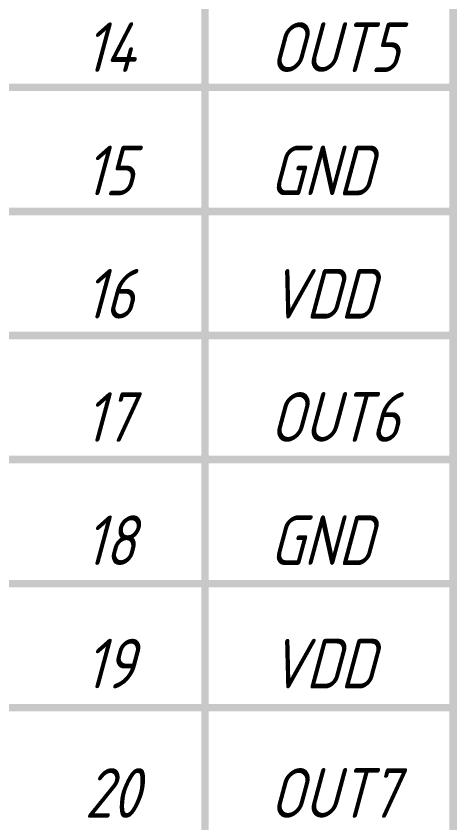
# Model space of a CAD drawing. Extents: x 260 to 1101, y 70 to 664.
# Drawn here: x 968.85 to 986.61, y 294.63 to 327.16 of the extents above; entities that cross this region are included whole.
import ezdxf

# ---------------------------------------------------------------- set-up
doc = ezdxf.new("R2010")
doc.units = 0
doc.header["$MEASUREMENT"] = 0
doc.layers.add('Sheet', color=255, linetype='CONTINUOUS')
doc.styles.add('GOST type A0', font='', dxfattribs={"oblique": 15, "height": 3.5})
doc.styles.get('GOST type A0').set_extended_font_data('GOST type A')

msp = doc.modelspace()

# ---------------------------------------------------------------- linework, layer by layer
at = {"layer": 'Sheet', "const_width": 0.3}
msp.add_lwpolyline([(966.491, 399.283), (986.46, 399.283), (986.46, 274.27), (966.491, 274.27), (966.491, 399.283)], close=True, dxfattribs=at)
for points in [[(976.46, 399.283), (976.46, 274.27)], [(966.491, 324.287), (986.46, 324.287)], [(966.491, 319.286), (986.46, 319.286)], [(966.491, 314.284), (986.46, 314.284)], [(966.491, 309.282), (986.46, 309.282)], [(966.491, 304.28), (986.46, 304.28)], [(966.491, 299.279), (986.46, 299.279)]]:
    msp.add_lwpolyline(points, dxfattribs=at)

# ---------------------------------------------------------------- texts
at = {"layer": 'Sheet', "style": 'GOST type A0', "oblique": 15}
for s, p in [('14', (971.615, 324.909)), ('OUT5', (979.068, 324.909)), ('15', (971.615, 319.938)), ('GND', (979.068, 319.938)), ('16', (971.615, 314.967)), ('VDD', (979.068, 314.967)), ('17', (971.615, 309.997)), ('OUT6', (979.068, 309.997)), ('18', (971.615, 305.026)), ('GND', (979.068, 305.026)), ('19', (971.615, 300.055)), ('VDD', (979.068, 300.055)), ('20', (971.615, 294.836)), ('OUT7', (979.068, 294.836))]:
    msp.add_text(s, height=2, dxfattribs=at).set_placement(p)

doc.saveas('drawing.dxf')
